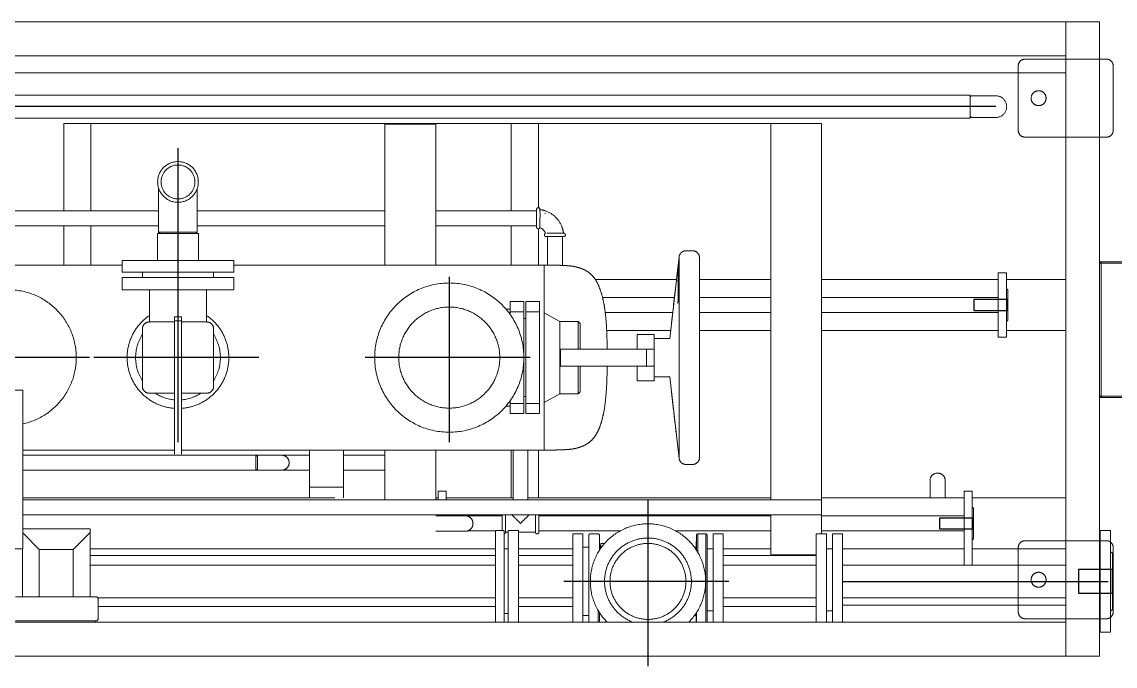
# Model space of a CAD drawing. Extents: x -681219 to -550379, y -242630 to -158199.
# Drawn here: x -643075 to -641463, y -209831 to -208881 of the extents above; entities that cross this region are included whole.
import ezdxf
from ezdxf.lldxf.tags import DXFTag

# ---------------------------------------------------------------- set-up
doc = ezdxf.new("R2010")
doc.units = 0
doc.header["$LTSCALE"] = 1000
doc.linetypes.add('DASHED2', pattern=[9.525, 6.35, -3.175])
doc.layers.get('0').update_dxf_attribs({"linetype": 'CONTINUOUS'})
doc.layers.add('center', color=253, linetype='CENTER2')
doc.layers.add('interface', color=251, linetype='DASHED2')
doc.layers.add('future', color=4, linetype='DASHED2', lineweight=0)
tags = doc.linetypes.add('CENTER2', pattern=[28.575, 19.05, -3.175, 3.175, -3.175]).pattern_tags.tags
tags[10:11] = [DXFTag(74, 4), DXFTag(75, 0), DXFTag(340, '0'), DXFTag(46, 0.0), DXFTag(50, 0.0), DXFTag(44, 0.0), DXFTag(45, 0.0)]
tags[8:9] = [DXFTag(74, 4), DXFTag(75, 0), DXFTag(340, '0'), DXFTag(46, 0.0), DXFTag(50, 0.0), DXFTag(44, 0.0), DXFTag(45, 0.0)]
tags[6:7] = [DXFTag(74, 4), DXFTag(75, 0), DXFTag(340, '0'), DXFTag(46, 0.0), DXFTag(50, 0.0), DXFTag(44, 0.0), DXFTag(45, 0.0)]
tags[4:5] = [DXFTag(74, 4), DXFTag(75, 0), DXFTag(340, '0'), DXFTag(46, 0.0), DXFTag(50, 0.0), DXFTag(44, 0.0), DXFTag(45, 0.0)]

# ---------------------------------------------------------------- blocks, each defined once
blk = doc.blocks.new('MYGL007B0001XY_A-MYGL165_1_V_1', base_point=(16242.1, -1235.9))
at = {"color": 0, "linetype": 'ByBlock', "lineweight": -2}
for p, q in [((14452.1, -740.9), (14502.1, -740.9)), ((14452.1, -740.9), (14452.1, -1675.9)), ((14502.1, -790.9), (14502.1, -740.9)), ((17982.1, -740.9), (14502.1, -740.9)), ((14502.1, -740.9), (14502.1, -1675.9)), ((14432.1, -805.9), (14432.1, -900.9)), ((14452.1, -795.9), (14442.1, -795.9)), ((14502.1, -795.9), (14452.1, -795.9)), ((17982.1, -790.9), (14502.1, -790.9)), ((14562.1, -795.9), (14502.1, -795.9)), ((14572.1, -815.9), (14572.1, -805.9)), ((14502.1, -815.9), (14833.1, -815.9)), ((14572.1, -890.9), (14572.1, -815.9)), ((14833.1, -815.9), (16016.8, -815.9)), ((16016.8, -815.9), (16617.6, -815.9)), ((14641.1, -849.9), (14605.2, -849.9)), ((14643.1, -882.9), (14643.1, -848.9)), ((16016.8, -848.9), (14643.1, -848.9)), ((14643.1, -879.9), (14643.1, -851.9)), ((16323.1, -848.9), (16016.8, -848.9)), ((14605.2, -881.9), (14641.1, -881.9)), ((14643.1, -882.9), (16016.8, -882.9)), ((16016.8, -882.9), (16323.1, -882.9)), ((14572.1, -900.9), (14572.1, -890.9)), ((14862.1, -890.9), (15625.6, -890.9)), ((14862.1, -1342.3), (14862.1, -890.9)), ((14937.1, -1445.8), (14937.1, -890.9)), ((15279.6, -890.9), (15279.6, -1014.9)), ((15319.6, -890.9), (15319.6, -1019.4)), ((15431.1, -1099.4), (15431.1, -890.9)), ((15506.1, -891.9), (15431.1, -891.9)), ((15438.1, -891.9), (15438.1, -890.9)), ((15506.1, -1099.4), (15506.1, -891.9)), ((15625.6, -890.9), (15979.6, -890.9)), ((15939.6, -890.9), (15939.6, -1019.4)), ((15979.6, -890.9), (15979.6, -1019.4)), ((14442.1, -910.9), (14452.1, -910.9)), ((14452.1, -910.9), (14502.1, -910.9)), ((14502.1, -910.9), (14562.1, -910.9)), ((15782.6, -986.3), (15782.6, -1050.9)), ((15839.6, -1050.9), (15839.6, -986.3)), ((15270, -1019.4), (15269.3, -1019.4)), ((15269.3, -1023.6), (15270, -1023.6)), ((15282.3, -1043.4), (15282.3, -1017.4)), ((15431.1, -1019.4), (15282.3, -1019.4)), ((15282.3, -1023.6), (15282.5, -1023.6)), ((15282.5, -1041.4), (15282.5, -1019.4)), ((15782.6, -1019.4), (15506.1, -1019.4)), ((16204.6, -1019.4), (15839.6, -1019.4)), ((15244.3, -1044.4), (15244.3, -1045.1)), ((15279.6, -1045.9), (15279.6, -1099.4)), ((15282.3, -1037.1), (15282.5, -1037.1)), ((15282.3, -1041.4), (15431.1, -1041.4)), ((15319.6, -1041.4), (15319.6, -1099.4)), ((15506.1, -1041.4), (15782.6, -1041.4)), ((15839.6, -1041.4), (16204.6, -1041.4)), ((15939.6, -1041.4), (15939.6, -1099.4)), ((15979.6, -1041.4), (15979.6, -1099.4)), ((15244.3, -1057.4), (15244.3, -1100)), ((15266.3, -1099.5), (15266.3, -1057.4)), ((15781.1, -1052.9), (15841.1, -1052.9)), ((15781.1, -1052.9), (15781.1, -1092.9)), ((15782.6, -1050.9), (15784.6, -1052.9)), ((15784.6, -1052.9), (15837.6, -1052.9)), ((15837.6, -1052.9), (15839.6, -1050.9)), ((15841.1, -1092.9), (15841.1, -1052.9)), ((15062.2, -1078.4), (15052.2, -1078.4)), ((14374.1, -1094.7), (14450.1, -1094.7)), ((14450.1, -1094.7), (14450.1, -1294.7)), ((15042.2, -1088.4), (15042.2, -1383.4)), ((15072.2, -1384.5), (15072.2, -1087.2)), ((15086.1, -1207.7), (15072.2, -1087.2)), ((15728.6, -1092.9), (15893.6, -1092.9)), ((15728.6, -1092.9), (15728.6, -1109.9)), ((15893.6, -1109.9), (15893.6, -1092.9)), ((14452.1, -1096.7), (14372.1, -1096.7)), ((14589.5, -1205.9), (14589.5, -1110.9)), ((14601.5, -1110.9), (14589.5, -1110.9)), ((14601.5, -1205.9), (14601.5, -1110.9)), ((15073.6, -1146.5), (15073.6, -1102.3)), ((15271.1, -1099.4), (15271.1, -1311.9)), ((15728.6, -1099.4), (15271.1, -1099.4)), ((15728.6, -1109.9), (15893.6, -1109.9)), ((15758.9, -1109.9), (15758.9, -1117.9)), ((15863.3, -1117.9), (15863.3, -1109.9)), ((16344.1, -1099.4), (15893.6, -1099.4)), ((14502.1, -1120.9), (14589.5, -1120.9)), ((14601.5, -1120.9), (14862.1, -1120.9)), ((14937.1, -1120.9), (15042.2, -1120.9)), ((15076.2, -1121.9), (15073.7, -1122.2)), ((15076.1, -1120.9), (15196, -1120.9)), ((15728.6, -1117.9), (15893.6, -1117.9)), ((15728.6, -1117.9), (15728.6, -1135.9)), ((15893.6, -1135.9), (15893.6, -1117.9)), ((14587.5, -1181.4), (14587.5, -1135.4)), ((15728.6, -1135.9), (15893.6, -1135.9)), ((15769.1, -1135.9), (15769.1, -1183.4)), ((15853.1, -1183.4), (15853.1, -1135.9)), ((14862.1, -1147.4), (14601.5, -1147.4)), ((15042.2, -1147.4), (14937.1, -1147.4)), ((15185.1, -1147.4), (15079.1, -1147.4)), ((15278.1, -1153.4), (15298.1, -1153.4)), ((15278.1, -1318.4), (15278.1, -1153.4)), ((15298.1, -1153.4), (15298.1, -1318.4)), ((15301.1, -1153.4), (15321.1, -1153.4)), ((15301.1, -1318.4), (15301.1, -1153.4)), ((15321.1, -1172.7), (15321.1, -1153.4)), ((14601.5, -1169.4), (14862.1, -1169.4)), ((14937.1, -1169.4), (15042.2, -1169.4)), ((15081.7, -1169.4), (15181.2, -1169.4)), ((15271.1, -1169.8), (15248.1, -1182.6)), ((15298.1, -1168.4), (15278.1, -1168.4)), ((15321.1, -1168.4), (15301.1, -1168.4)), ((15327.4, -1164.5), (15321.1, -1164.5)), ((15806.1, -1378.4), (15806.1, -1175.9)), ((15816.1, -1175.9), (15806.1, -1175.9)), ((15816.1, -1378.4), (15816.1, -1175.9)), ((15221.1, -1182.6), (15218.1, -1185.6)), ((15218.1, -1223.4), (15218.1, -1185.6)), ((15221.1, -1182.6), (15221.1, -1223.4)), ((15248.1, -1182.6), (15221.1, -1182.6)), ((15248.1, -1182.6), (15248.1, -1289.2)), ((15301.1, -1178.4), (15298.1, -1178.4)), ((15806.1, -1183.4), (15768.6, -1183.4)), ((15816.1, -1181.6), (15806.1, -1181.6)), ((15853.6, -1183.4), (15816.1, -1183.4)), ((14502.1, -1195.9), (14589.5, -1195.9)), ((14589.5, -1205.9), (14601.5, -1205.9)), ((14601.5, -1195.9), (14862.1, -1195.9)), ((14937.1, -1195.9), (15042.2, -1195.9)), ((15084.8, -1195.9), (15179, -1195.9)), ((15109, -1207.7), (15086.1, -1207.7)), ((15109, -1201.7), (15109, -1270.1)), ((15134.2, -1201.7), (15109, -1201.7)), ((15134.2, -1223.4), (15134.2, -1201.7)), ((15758.6, -1193.4), (15758.6, -1278.4)), ((15863.6, -1278.4), (15863.6, -1193.4)), ((15109, -1223.4), (15247.3, -1223.4)), ((15120.4, -1223.4), (15120.4, -1248.4)), ((15247.3, -1223.4), (15247.3, -1248.4)), ((15247.3, -1248.4), (15109, -1248.4)), ((15134.2, -1248.4), (15134.2, -1270.1)), ((15218.1, -1248.4), (15218.1, -1286.2)), ((15221.1, -1289.2), (15221.1, -1248.4)), ((15072.2, -1384.5), (15086.1, -1264.1)), ((15086.1, -1264.1), (15109, -1264.1)), ((15109, -1270.1), (15134.2, -1270.1)), ((15218.1, -1286.2), (15221.1, -1289.2)), ((15221.1, -1289.2), (15248.1, -1289.2)), ((15248.1, -1289.2), (15271.1, -1302)), ((15768.6, -1288.4), (15806.1, -1288.4)), ((15816.1, -1288.4), (15853.6, -1288.4)), ((16082.1, -1283.9), (16040.1, -1283.9)), ((16040.1, -1283.9), (16040.1, -1517.9)), ((14452.1, -1292.7), (14372.1, -1292.7)), ((14450.1, -1294.7), (14374.1, -1294.7)), ((15278.1, -1303.4), (15298.1, -1303.4)), ((15298.1, -1293.4), (15301.1, -1293.4)), ((15301.1, -1303.4), (15321.1, -1303.4)), ((15321.1, -1299.1), (15321.1, -1318.4)), ((15271.1, -1311.9), (15271.1, -1372.4)), ((15298.1, -1318.4), (15278.1, -1318.4)), ((15321.1, -1318.4), (15301.1, -1318.4)), ((15321.1, -1307.3), (15327.4, -1307.3)), ((14862.1, -1445.8), (14862.1, -1342.3)), ((15271.1, -1372.4), (15806.1, -1372.4)), ((15279.6, -1372.4), (15279.6, -1442.9)), ((15295.1, -1372.4), (15295.1, -1445.8)), ((15317.1, -1445.8), (15317.1, -1372.4)), ((15319.6, -1372.4), (15319.6, -1442.9)), ((15431.1, -1445.8), (15431.1, -1372.4)), ((15506.1, -1445.8), (15506.1, -1372.4)), ((15567.1, -1379.9), (15506.1, -1379.9)), ((15567.1, -1442.9), (15567.1, -1372.4)), ((15617.1, -1372.4), (15617.1, -1442.9)), ((15658.2, -1379.9), (15617.1, -1379.9)), ((15694.1, -1379.9), (15658.2, -1379.9)), ((15696.1, -1379.9), (15694.1, -1379.9)), ((15696.1, -1401.9), (15696.1, -1379.9)), ((16040.1, -1379.9), (15696.1, -1379.9)), ((15696.1, -1381.9), (15696.1, -1399.9)), ((15816.1, -1372.4), (16040.1, -1372.4)), ((15052.2, -1393.4), (15062.2, -1393.4)), ((15506.1, -1401.9), (15567.1, -1401.9)), ((15617.1, -1401.9), (15658.2, -1401.9)), ((15658.2, -1401.9), (15694.1, -1401.9)), ((15694.1, -1401.9), (15696.1, -1401.9)), ((15696.1, -1401.9), (16040.1, -1401.9)), ((14680.1, -1415.9), (14680.1, -1442.9)), ((14702.1, -1442.9), (14702.1, -1415.9)), ((14640.1, -1541.9), (14640.1, -1432.9)), ((14652.1, -1432.9), (14640.1, -1432.9)), ((14652.1, -1541.9), (14652.1, -1432.9)), ((15415.6, -1432.9), (15415.6, -1445.8)), ((15427.6, -1432.9), (15415.6, -1432.9)), ((15427.6, -1432.9), (15427.6, -1445.8)), ((15567.1, -1426.9), (15617.1, -1426.9)), ((14640.1, -1442.9), (14502.1, -1442.9)), ((14862.1, -1442.9), (14652.1, -1442.9)), ((14862.1, -1467.8), (14862.1, -1445.8)), ((16040.1, -1445.8), (14862.1, -1445.8)), ((15295.1, -1442.9), (14937.1, -1442.9)), ((15279.6, -1442.9), (15295.1, -1442.9)), ((15415.6, -1442.9), (15317.1, -1442.9)), ((15317.1, -1442.9), (15319.6, -1442.9)), ((15431.1, -1442.9), (15427.6, -1442.9)), ((16040.1, -1442.9), (15579.6, -1442.9)), ((14638.1, -1503.4), (14638.1, -1457.4)), ((14862.1, -1469.4), (14652.1, -1469.4)), ((14862.1, -1495.9), (14862.1, -1467.8)), ((14862.1, -1467.8), (16040.1, -1467.8)), ((14937.1, -1526.9), (14937.1, -1467.8)), ((15279.1, -1469.4), (14937.1, -1469.4)), ((15278.9, -1469.4), (15278.9, -1491.4)), ((15279.1, -1470.9), (15278.9, -1470.9)), ((15279.1, -1493.4), (15279.1, -1467.8)), ((15284.1, -1467.8), (15284.1, -1493.4)), ((15328.1, -1493.4), (15328.1, -1467.8)), ((15333.1, -1490.9), (15333.1, -1467.8)), ((15384.9, -1469.4), (15333.1, -1469.4)), ((15431.1, -1469), (15387.6, -1469)), ((15415.6, -1467.8), (15415.6, -1469)), ((15427.6, -1467.8), (15427.6, -1469)), ((15429.6, -1469), (15429.6, -1468.1)), ((15429.6, -1468.1), (15429.6, -1469)), ((16039.8, -1467.8), (16039.8, -1488.6)), ((14436.1, -1490.9), (14436.1, -1640.9)), ((14451.1, -1490.9), (14436.1, -1490.9)), ((14451.1, -1490.9), (14451.1, -1640.9)), ((14652.1, -1491.4), (14862.1, -1491.4)), ((14831.1, -1625.9), (14831.1, -1495.9)), ((14846.1, -1495.9), (14831.1, -1495.9)), ((14846.1, -1625.9), (14846.1, -1495.9)), ((14855.1, -1495.9), (14855.1, -1625.9)), ((14870.1, -1495.9), (14855.1, -1495.9)), ((14870.1, -1495.9), (14870.1, -1625.9)), ((14937.1, -1491.4), (15077.2, -1491.4)), ((15007.1, -1625.9), (15007.1, -1495.9)), ((15022.1, -1495.9), (15007.1, -1495.9)), ((15022.1, -1625.9), (15022.1, -1495.9)), ((15030.9, -1497.5), (15030.9, -1625.9)), ((15032.9, -1625.9), (15032.9, -1495.9)), ((15044.7, -1495.9), (15032.9, -1495.9)), ((15044.7, -1523.1), (15044.7, -1495.9)), ((15046.7, -1519.9), (15046.7, -1497.9)), ((15047, -1515.5), (15046.7, -1497.9)), ((15159.1, -1491.4), (15279.1, -1491.4)), ((15189.6, -1497.9), (15189.6, -1519.9)), ((15203.4, -1495.9), (15191.6, -1495.9)), ((15205.3, -1625.9), (15205.3, -1497.5)), ((15214.1, -1495.9), (15214.1, -1625.9)), ((15229.1, -1495.9), (15214.1, -1495.9)), ((15229.1, -1495.9), (15229.1, -1625.9)), ((15279.1, -1489.9), (15278.9, -1489.9)), ((15284.1, -1493.4), (15309.1, -1493.4)), ((15309.1, -1625.9), (15309.1, -1490.9)), ((15324.1, -1490.9), (15309.1, -1490.9)), ((15324.1, -1625.9), (15324.1, -1490.9)), ((15324.1, -1493.4), (15328.1, -1493.4)), ((15331.1, -1490.9), (15330.1, -1491.9)), ((15330.1, -1491.9), (15330.1, -1625.9)), ((15342.1, -1490.9), (15331.1, -1490.9)), ((15343.1, -1491.9), (15342.1, -1490.9)), ((15342.6, -1491.4), (15384.3, -1491.4)), ((15343.1, -1625.9), (15343.1, -1491.9)), ((15387.6, -1492), (15431.1, -1492)), ((15940.6, -1488.6), (16040.1, -1488.6)), ((15940.6, -1488.6), (15940.6, -1588.6)), ((15965.6, -1518.6), (15940.6, -1493.6)), ((16040.1, -1494.1), (16015.6, -1518.6)), ((14451.1, -1505.9), (14442.1, -1505.9)), ((14452.1, -1505.9), (14451.1, -1505.9)), ((14562.1, -1505.9), (14452.1, -1505.9)), ((15187.8, -1510.2), (15182.3, -1510.2)), ((15187.8, -1517.2), (15187.8, -1510.2)), ((15188.6, -1512.3), (15187.8, -1512.3)), ((15188.6, -1512.3), (15188.6, -1518.4)), ((14432.1, -1515.9), (14432.1, -1610.9)), ((14433.1, -1523.9), (14433.1, -1607.9)), ((14640.1, -1517.9), (14502.1, -1517.9)), ((14572.1, -1517.9), (14572.1, -1515.9)), ((14572.1, -1541.9), (14572.1, -1517.9)), ((14831.1, -1517.9), (14652.1, -1517.9)), ((14855.1, -1517.9), (14846.1, -1517.9)), ((14870.1, -1526.9), (14937.1, -1526.9)), ((15007.1, -1527.9), (14870.1, -1527.9)), ((15007.1, -1517.9), (14937.1, -1517.9)), ((15030.9, -1517.9), (15022.1, -1517.9)), ((15046.9, -1519.5), (15046.9, -1515.5)), ((15049.7, -1515.5), (15046.9, -1515.5)), ((15187.8, -1516.9), (15187.6, -1516.9)), ((15214.1, -1515.5), (15205.3, -1515.5)), ((15309.1, -1517.9), (15229.1, -1517.9)), ((15309.1, -1527.9), (15229.1, -1527.9)), ((15330.1, -1517.9), (15324.1, -1517.9)), ((15940.6, -1517.9), (15343.1, -1517.9)), ((15940.6, -1527.9), (15343.1, -1527.9)), ((16015.6, -1518.6), (15965.6, -1518.6)), ((15965.6, -1518.6), (15965.6, -1588.6)), ((16015.6, -1518.6), (16015.6, -1588.6)), ((16082.1, -1517.9), (16040.1, -1517.9)), ((16040.6, -1517.9), (16040.6, -1588.6)), ((14452.1, -1541.9), (14451.1, -1541.9)), ((14831.1, -1541.9), (14502.1, -1541.9)), ((14572.1, -1600.9), (14572.1, -1541.9)), ((15007.1, -1541.9), (14870.1, -1541.9)), ((15309.1, -1541.9), (15229.1, -1541.9)), ((15940.6, -1541.9), (15343.1, -1541.9)), ((14451.1, -1589.9), (14452.1, -1589.9)), ((14502.1, -1589.9), (14831.1, -1589.9)), ((14870.1, -1589.9), (15007.1, -1589.9)), ((15229.1, -1589.9), (15309.1, -1589.9)), ((15343.1, -1589.9), (15929.3, -1589.9)), ((15930.6, -1588.6), (15928.6, -1590.6)), ((15928.6, -1590.6), (15928.6, -1622.2)), ((15930.6, -1588.6), (16050.6, -1588.6)), ((14502.1, -1600.9), (14831.1, -1600.9)), ((14572.1, -1610.9), (14572.1, -1600.9)), ((14846.1, -1609.3), (14855.1, -1609.3)), ((15007.1, -1602.9), (14870.1, -1602.9)), ((15022.1, -1609.3), (15030.9, -1609.3)), ((15046.7, -1625.9), (15046.7, -1611.9)), ((15189.6, -1611.9), (15189.6, -1625.9)), ((15191.6, -1608.7), (15191.6, -1625.9)), ((15309.1, -1602.9), (15229.1, -1602.9)), ((15928.6, -1602.9), (15343.1, -1602.9)), ((14442.1, -1620.9), (14451.1, -1620.9)), ((14451.1, -1620.9), (14452.1, -1620.9)), ((14452.1, -1620.9), (14502.1, -1620.9)), ((14502.1, -1620.9), (14562.1, -1620.9)), ((14502.1, -1625.9), (14502.1, -1675.9)), ((14502.1, -1625.9), (17982.1, -1625.9)), ((15046.8, -1625.9), (15047, -1616.3)), ((15046.9, -1616.3), (15046.9, -1612.3)), ((15046.9, -1616.3), (15049.7, -1616.3)), ((15205.3, -1616.3), (15214.1, -1616.3)), ((15324.1, -1613.3), (15330.1, -1613.3)), ((15928.6, -1622.2), (15930.6, -1624.2)), ((15930.6, -1624.2), (16050.6, -1624.2)), ((15932.7, -1624.2), (15932.7, -1625.9)), ((14436.1, -1640.9), (14451.1, -1640.9)), ((14452.1, -1675.9), (14502.1, -1675.9)), ((14502.1, -1675.9), (17982.1, -1675.9))]:
    blk.add_line(p, q, dxfattribs=at)
for centre, radius in [((14542.1, -853.4), 11), ((15811.1, -976.9), 30), ((15811.1, -976.9), 25), ((15411.1, -1235.9), 110), ((15411.1, -1235.9), 74.5), ((15118.1, -1565.9), 56), ((14542.1, -1563.4), 11)]:
    blk.add_circle(centre, radius, dxfattribs=at)
for centre, radius, start, end in [((14442.1, -805.9), 10, 90, 180), ((14562.1, -805.9), 10, 0, 90), ((14605.2, -865.9), 16, 90.204, 270.8446), ((14442.1, -900.9), 10, 180, 270), ((14562.1, -900.9), 10, 270, 0), ((15279.8, -1017.4), 2.5, 0, 180), ((15282.3, -1057.4), 40, 108.9768, 160.9925), ((15282.3, -1057.4), 40, 96.6845, 107.9346), ((16204.9, -1026.3), 927.6, 179.4707, 181.1108), ((15282.3, -1057.4), 40, 162.1269, 173.3163), ((15281.7, -1056.8), 13.1, 108.4888, 161.4346), ((15279.8, -1043.4), 2.5, 202.2729, 0), ((15252.1, -1807.8), 755.5, 88.8498, 90.7156), ((15811.1, 198.9), 1250.1, 268.6938, 271.3062), ((15052.2, -1088.4), 10, 90, 180), ((15062.2, -1088.4), 10, 6.619, 90), ((14450.1, -1096.7), 2, 0, 90), ((15758.6, -1112.9), 3, 84.149, 90), ((15863.6, -1112.9), 3, 90, 95.851), ((14587.5, -1133.4), 2, 270, 0), ((16061.1, -1235.9), 100, 282.1224, 257.8776), ((15231.8, -1147.2), 158.1, 180.0526, 183.2044), ((15811.1, -1235.9), 75, 124.0558, 266.1774), ((15811.1, -1235.9), 75, 273.8226, 55.9442), ((14587.5, -1183.4), 2, 0, 90), ((15768.6, -1193.4), 10, 90, 180), ((15853.6, -1193.4), 10, 0, 90), ((15811.1, -1235.9), 62.5, 147.1401, 212.8599), ((15811.1, -1235.9), 62.5, 327.1401, 32.8599), ((15768.6, -1278.4), 10, 180, 270), ((15811.1, -1235.9), 62.5, 237.1401, 265.4114), ((15811.1, -1235.9), 62.5, 274.5886, 302.8599), ((15853.6, -1278.4), 10, 270, 0), ((14450.1, -1292.7), 2, 270, 0), ((15052.2, -1383.4), 10, 180, 270), ((15062.2, -1383.4), 10, 270, 353.381), ((15658.1, -1390.9), 11, 88.1903, 270), ((15658.2, -1390.9), 11, 90.3441, 271.2284), ((14638.1, -1455.4), 2, 270, 0), ((15118.1, -1565.9), 85, 315.0991, 224.9009), ((15387.6, -1480.5), 11.5, 90, 270), ((15032.9, -1497.9), 2, 90, 169.3261), ((15044.7, -1497.9), 2, 1, 90), ((15191.6, -1497.9), 2, 90, 179), ((15203.4, -1497.9), 2, 10.6739, 90), ((15281.6, -1493.4), 2.5, 180, 0), ((15330.6, -1493.4), 2.5, 180, 258.463), ((14442.1, -1515.9), 10, 126.8699, 180), ((14442.1, -1515.9), 10, 90, 126.8699), ((14562.1, -1515.9), 10, 0, 90), ((14638.1, -1505.4), 2, 0, 90), ((15118.1, -1565.9), 64, 290.3641, 249.6359), ((14433.1, -1520.9), 3, 270, 0), ((14442.1, -1610.9), 10, 180, 233.1301), ((14433.1, -1610.9), 3, 0, 90), ((14562.1, -1610.9), 10, 270, 0), ((14442.1, -1610.9), 10, 233.1301, 270)]:
    blk.add_arc(centre, radius, start, end, dxfattribs=at)
for centre, major_axis, ratio, start_param, end_param in [((15255.3, -1057.4), (13, 0), 0.001048, 3.504963, 5.818095), ((15063.7, -1103.4), (-10, 0), 0.981531, 3.141593, 3.257116), ((15063.7, -1147.3), (-10, 0), 0.65644, 3.132824, 3.257116), ((14691.1, -1415.9), (11, 0), 0.874157, 0, 3.141593), ((15306.1, -1480.4), (13, -13), 0.000524, 3.398897, 4.712913), ((15306.1, -1480.4), (-13, -13), 0.000524, 1.570272, 2.884288)]:
    blk.add_ellipse(centre, major_axis=major_axis, ratio=ratio, start_param=start_param, end_param=end_param, dxfattribs=at)
for points in [[(14643.1, -851.9), (14642.5, -851.2), (14641.8, -850.6), (14641.1, -849.9)], [(14643.1, -851.9), (14642.5, -851.2), (14641.8, -850.6), (14641.1, -849.9)], [(14641.1, -881.9), (14641.8, -881.2), (14642.5, -880.6), (14643.1, -879.9)], [(14641.1, -881.9), (14641.8, -881.2), (14642.5, -880.6), (14643.1, -879.9)], [(15076.2, -1121.9), (15078.6, -1142.7), (15081, -1163.5), (15083.4, -1184.3)], [(15696.1, -1381.9), (15695.5, -1381.2), (15694.8, -1380.6), (15694.1, -1379.9)], [(15694.1, -1401.9), (15694.8, -1401.2), (15695.5, -1400.6), (15696.1, -1399.9)]]:
    blk.add_open_spline(points, degree=3, dxfattribs=at)
for points, knots in [([(15242.6, -1052.4), (15242.6, -1052.4), (15242.5, -1052.4), (15242.4, -1052.4), (15242.3, -1052.4), (15242.2, -1052.4), (15242.2, -1052.4), (15242, -1052.4), (15241.7, -1052.5), (15241.2, -1052.6), (15240.6, -1053), (15240.1, -1053.7), (15239.9, -1054.4), (15239.8, -1054.8), (15239.8, -1054.9)], [0.7425813, 0.7425813, 0.7425813, 0.7425813, 0.7643706, 0.8086636, 0.8308896, 0.8423156, 0.846315, 0.8508784, 0.8627838, 0.883377, 0.9149036, 0.9485078, 0.9844172, 1, 1, 1, 1]), ([(15239.8, -1054.9), (15239.9, -1055.3), (15239.9, -1055.8), (15240.3, -1056.5), (15240.8, -1056.9), (15241.2, -1057.2), (15241.6, -1057.3), (15241.9, -1057.4), (15242.1, -1057.4), (15242.2, -1057.4), (15242.2, -1057.4), (15242.3, -1057.4), (15242.3, -1057.4), (15242.5, -1057.4), (15242.7, -1057.4), (15243.2, -1057.4), (15243.2, -1057.4)], [0, 0, 0, 0, 0.116809, 0.203857, 0.276606, 0.337921, 0.387941, 0.425718, 0.445219, 0.456383, 0.466316, 0.481055, 0.511913, 0.620154, 0.977677, 1, 1, 1, 1]), ([(15266.9, -1057.4), (15267.1, -1057.4), (15267.7, -1057.4), (15268.2, -1057.4), (15268.3, -1057.4), (15268.4, -1057.4), (15268.5, -1057.4), (15268.7, -1057.4), (15269.1, -1057.3), (15269.6, -1057.1), (15270.1, -1056.7), (15270.6, -1056), (15270.9, -1055.1), (15270.8, -1054.2), (15270.4, -1053.5), (15270, -1053), (15269.5, -1052.7), (15269.3, -1052.6), (15269.1, -1052.5)], [0, 0, 0, 0, 0.076473, 0.32102, 0.444899, 0.456704, 0.464397, 0.474548, 0.507424, 0.545582, 0.600129, 0.671784, 0.741954, 0.819723, 0.879525, 0.928845, 0.970539, 1, 1, 1, 1]), ([(15076.2, -1121.9), (15076, -1120.4), (15075.8, -1118.9), (15075.6, -1116.8), (15075.5, -1116.1), (15075.3, -1114.7), (15075.3, -1114), (15075, -1112), (15074.9, -1110.8), (15074.7, -1109), (15074.6, -1108.4), (15074.5, -1107.4), (15074.4, -1106.9), (15074.3, -1106), (15074.2, -1105.5), (15074.2, -1104.9), (15074.1, -1104.7), (15074.1, -1104.4), (15074.1, -1104.2), (15073.9, -1103.4), (15073.9, -1102.9), (15073.8, -1102.4), (15073.8, -1102.3), (15073.7, -1102.2), (15073.7, -1102.1), (15073.7, -1102), (15073.7, -1101.9), (15073.6, -1101.9), (15073.6, -1101.9), (15073.6, -1102), (15073.6, -1102.1), (15073.6, -1102.3)], [0, 0, 0, 0, 0.125, 0.125, 0.1875, 0.1875, 0.25, 0.25, 0.375, 0.375, 0.4375, 0.4375, 0.5, 0.5, 0.5625, 0.5625, 0.59375, 0.59375, 0.625, 0.625, 0.75, 0.75, 0.78125, 0.78125, 0.8125, 0.8125, 0.875, 0.875, 0.9375, 0.9375, 1, 1, 1, 1]), ([(15271.1, -1099.4), (15267.3, -1099.4), (15261.3, -1099.5), (15252.5, -1099.7), (15245.4, -1099.9), (15239.8, -1100.2), (15234.3, -1100.6), (15229.2, -1101.1), (15224.2, -1102.2), (15220.2, -1103.3), (15216.4, -1104.5), (15212.9, -1106), (15209.6, -1107.6), (15204.8, -1110.6), (15199, -1115.8), (15193.3, -1124.3), (15188.8, -1134.3), (15185.3, -1145.6), (15182.7, -1158), (15180.4, -1173.9), (15179, -1192.8), (15178.4, -1210.7), (15178.3, -1220.5), (15178.2, -1223.4)], [0, 0, 0, 0, 0.0528414, 0.0961732, 0.1311854, 0.1590696, 0.1810199, 0.2136391, 0.2362659, 0.2569879, 0.2767839, 0.2958124, 0.3142611, 0.3323477, 0.3796263, 0.429933, 0.484718, 0.5442028, 0.6079248, 0.6750172, 0.7845335, 0.8946585, 0.9388817, 0.9388817, 0.9388817, 0.9388817]), ([(15178.2, -1248.4), (15178.3, -1250.9), (15178.4, -1260.1), (15178.9, -1277), (15180.4, -1297.5), (15182.8, -1315), (15186, -1328.9), (15189.5, -1339.4), (15193.9, -1348.6), (15199.5, -1356.4), (15204.9, -1361.2), (15209.2, -1363.9), (15212, -1365.4), (15215, -1366.7), (15218.2, -1367.9), (15221.6, -1368.9), (15225.3, -1369.9), (15229.8, -1370.8), (15234.5, -1371.2), (15239.8, -1371.6), (15245.4, -1371.9), (15252.5, -1372.1), (15261.3, -1372.3), (15267.3, -1372.4), (15271.1, -1372.4)], [0.061271, 0.061271, 0.061271, 0.061271, 0.1004049, 0.2053962, 0.3102655, 0.4106429, 0.4697664, 0.5249883, 0.5760102, 0.6231225, 0.6676533, 0.683465, 0.6995316, 0.7160029, 0.7330109, 0.7506701, 0.7690787, 0.7896564, 0.8189851, 0.8409348, 0.8688182, 0.9038295, 0.9471601, 1, 1, 1, 1]), ([(15083.4, -1287.5), (15082.7, -1294.1), (15081.9, -1300.7), (15081.1, -1307.3), (15079.5, -1321.5), (15077.8, -1335.7), (15076.2, -1349.9)], [0, 0, 0, 0, 0.318029, 0.318029, 0.318029, 1, 1, 1, 1]), ([(15694.1, -1401.9), (15694.1, -1401.9), (15694.1, -1401.9), (15694.1, -1401.4), (15694.1, -1399.4), (15694.1, -1397.1), (15694, -1395.2), (15694, -1393.1), (15694, -1390.3), (15694, -1386.7), (15694.1, -1383), (15694.1, -1380.5), (15694.1, -1379.9), (15694.1, -1379.9)], [0.4977009, 0.4977009, 0.4977009, 0.4977009, 0.4998544, 0.5563683, 0.6247511, 0.6559014, 0.687489, 0.7189922, 0.750173, 0.8113185, 0.8733348, 0.9362286, 1, 1, 1, 1])]:
    blk.add_open_spline(points, degree=3, knots=knots, dxfattribs=at)
at = {"layer": 'center', "ltscale": 24.218851}
blk.add_line((14605.2, -865.9), (18153.9, -865.9), dxfattribs=at)
at = {"layer": 'center', "ltscale": 1.708984}
for p, q in [((15811.1, -927.3), (15811.1, -1360.8)), ((15411.1, -1116.6), (15411.1, -1360.8)), ((15291.8, -1235.9), (15535.1, -1235.9)), ((15691.8, -1235.9), (15935.1, -1235.9)), ((15941.8, -1235.9), (16185.1, -1235.9)), ((15118.1, -1446.6), (15118.1, -1690.8)), ((14998.8, -1565.9), (15242.1, -1565.9))]:
    blk.add_line(p, q, dxfattribs=at)
at = {"layer": 'center', "ltscale": 2.741907}
blk.add_line((14831.1, -1565.9), (14439.4, -1565.9), dxfattribs=at)
at = {"layer": 'interface', "ltscale": 0.367437}
for points in [[(14587.5, -1150.4), (14637.5, -1150.4), (14637.5, -1166.4), (14587.5, -1166.4)], [(14638.1, -1472.4), (14688.1, -1472.4), (14688.1, -1488.4), (14638.1, -1488.4)]]:
    blk.add_lwpolyline(points, close=True, dxfattribs=at)
at = {"layer": 'interface', "ltscale": 0.427176}
blk.add_lwpolyline([(14433.1, -1548.4), (14483.1, -1548.4), (14483.1, -1583.4), (14433.1, -1583.4)], close=True, dxfattribs=at)

msp = doc.modelspace()

# ---------------------------------------------------------------- block references
at = {"layer": 'future', "xscale": -1}
msp.add_blockref('MYGL007B0001XY_A-MYGL165_1_V_1', (-643275.4172, -209376.0936), dxfattribs=at)

doc.saveas('drawing.dxf')
